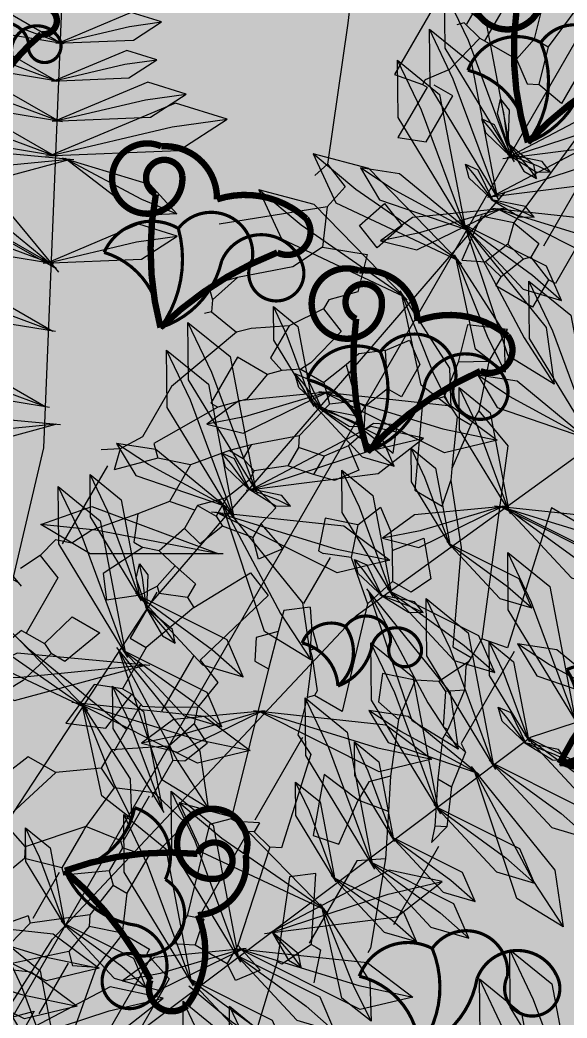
# Model space of a CAD drawing. Header units: metres. Extents: x 97 to 197, y 104 to 205.
# Drawn here: x 143.2014 to 143.2307, y 146.6186 to 146.6722 of the extents above; entities that cross this region are included whole.
import ezdxf

# ---------------------------------------------------------------- set-up
doc = ezdxf.new("R2010")
doc.units = ezdxf.units.M
doc.layers.get('0').update_dxf_attribs({"plot": 0})
doc.layers.add('00-AUX2', color=30, linetype='Continuous', plot=False)
for name, color, linetype in [('18-HATCH', 1, 'Continuous'), ('5-PISO', 1, 'Continuous'), ('6-VEGETAÇÃO', 104, 'Continuous')]:
    doc.layers.add(name, color=color, linetype=linetype)

# ---------------------------------------------------------------- blocks, each defined once
blk = doc.blocks.new('arb-alz-72')
at = {"color": 94, "linetype": 'Continuous'}
for points in [[(-0.2722, 1.8654), (-0.2425, 1.8522), (-0.2425, 1.7661)], [(-0.2888, 1.8456), (-0.2888, 1.6669), (-0.2524, 1.6735)], [(-0.1333, 1.8522), (-0.1399, 1.7926)], [(-0.1597, 1.7926), (-0.173, 1.8389), (-0.2127, 1.8257), (-0.2127, 1.7595)], [(-0.0903, 1.8389), (-0.0903, 1.7396), (-0.1266, 1.7463)], [(-0.0406, 1.8191), (-0.0671, 1.5808)], [(-0.1597, 1.7926), (-0.1664, 1.7595)], [(-0.1597, 1.7926), (-0.1399, 1.7926)], [(-0.1399, 1.7926), (-0.1266, 1.7463)], [(0.0124, 1.7926), (-0.0208, 1.7661), (-0.0208, 1.5742)], [(-0.2458, 1.7661), (-0.2524, 1.7595)], [(-0.2193, 1.7595), (-0.2326, 1.7065), (-0.2524, 1.6801), (-0.2524, 1.6735)], [(-0.2458, 1.7661), (-0.2193, 1.7595)], [(-0.2193, 1.7595), (-0.2127, 1.7595)], [(-0.2127, 1.7595), (-0.1664, 1.7595)], [(-0.1664, 1.7595), (-0.1399, 1.7396), (-0.1266, 1.7463)], [(-0.4245, 1.7529), (-0.3914, 1.7396), (-0.3716, 1.6933), (-0.3053, 1.5279)], [(-0.2524, 1.6735), (-0.2458, 1.6735)], [(-0.2458, 1.6735), (-0.2458, 1.6007), (-0.2127, 1.6139), (-0.2127, 1.6801), (-0.2392, 1.6801)], [(0.0156, 1.6205), (0.0156, 1.5411), (0.0057, 1.5411)], [(-0.0671, 1.5808), (-0.1068, 1.5676), (-0.1001, 1.508), (-0.0737, 1.5212)], [(-0.0671, 1.5808), (-0.0605, 1.5543)], [(-0.0671, 1.5808), (-0.0274, 1.5742)], [(-0.0274, 1.5742), (-0.0274, 1.5543)], [(-0.0605, 1.5543), (-0.0737, 1.5212)], [(-0.0605, 1.5543), (-0.034, 1.5477)], [(-0.034, 1.5477), (-0.0473, 1.5146)], [(-0.0274, 1.5543), (-0.034, 1.5477)], [(-0.0274, 1.5543), (0.0057, 1.5411)], [(0.0057, 1.5411), (0.0057, 1.5014), (-0.0473, 1.5014), (-0.0473, 1.5146)], [(-0.3053, 1.5279), (-0.312, 1.508)], [(-0.3053, 1.5279), (-0.2722, 1.5146), (-0.2789, 1.4816)], [(-0.2193, 1.5212), (-0.1862, 1.508), (-0.1995, 1.4683), (-0.2326, 1.4816), (-0.2193, 1.5212)], [(-0.0737, 1.5212), (-0.0473, 1.5146)], [(-0.2789, 1.4816), (-0.3848, 1.3955)], [(-0.2789, 1.4816), (-0.259, 1.4352)], [(-0.0075, 1.4153), (-0.0075, 1.4617), (-0.0539, 1.4418), (-0.0406, 1.3955)], [(-0.259, 1.4352), (-0.2061, 1.4551), (-0.1929, 1.4087), (-0.2193, 1.3822), (-0.2193, 1.369)], [(-0.259, 1.4352), (-0.2789, 1.3955), (-0.3318, 1.3492)], [(-0.0075, 1.4153), (-0.0406, 1.3955)], [(-0.0075, 1.4153), (0.0124, 1.3558)], [(-0.1266, 1.3624), (-0.1068, 1.3888), (-0.0803, 1.369), (-0.0803, 1.3227), (-0.1001, 1.3227)], [(-0.0406, 1.3955), (-0.034, 1.3492)], [(-0.2193, 1.369), (-0.2458, 1.3293)], [(-0.2193, 1.369), (-0.1862, 1.3558), (-0.1995, 1.3028), (-0.2061, 1.2896)], [(-0.1266, 1.3624), (-0.1531, 1.3425), (-0.1597, 1.3227)], [(-0.1266, 1.3624), (-0.1001, 1.3227)], [(-0.3318, 1.3492), (-0.3583, 1.3227), (-0.3451, 1.3095)], [(-0.3318, 1.3492), (-0.3451, 1.3095)], [(-0.034, 1.3492), (-0.0539, 1.3293), (-0.0075, 1.23), (0.0322, 1.23), (0.0256, 1.2631)], [(-0.034, 1.3492), (-0.0075, 1.3359)], [(0.0124, 1.3558), (0.0653, 1.3359), (0.1579, 1.1109)], [(0.0124, 1.3558), (0.0124, 1.3359)], [(-0.0075, 1.3359), (0.019, 1.2764)], [(-0.0075, 1.3359), (0.0124, 1.3359)], [(0.0124, 1.3359), (0.019, 1.2764)], [(-0.2458, 1.3293), (-0.2855, 1.3028), (-0.2987, 1.2896)], [(-0.2458, 1.3293), (-0.2458, 1.283), (-0.2259, 1.2764)], [(-0.1597, 1.3227), (-0.173, 1.2896)], [(-0.1597, 1.3227), (-0.1266, 1.2896)], [(-0.1001, 1.3227), (-0.1134, 1.2896)], [(-0.3451, 1.3095), (-0.3385, 1.2962)], [(-0.3385, 1.2962), (-0.3451, 1.2896)], [(-0.3385, 1.2962), (-0.2987, 1.2896)], [(0.1911, 1.2962), (0.1513, 1.2962), (0.1911, 1.1175)], [(-0.2987, 1.2896), (-0.3351, 1.1903), (-0.3351, 1.1175), (-0.3517, 1.091)], [(-0.2061, 1.2896), (-0.2259, 1.2764)], [(-0.2061, 1.2896), (-0.173, 1.2896)], [(-0.173, 1.2896), (-0.1531, 1.2697)], [(-0.1266, 1.2896), (-0.1531, 1.2697)], [(-0.1266, 1.2896), (-0.1134, 1.2896)], [(-0.1134, 1.2896), (-0.1001, 1.2631)], [(-0.1001, 1.2631), (-0.0539, 1.2565), (-0.0671, 1.2896), (-0.0936, 1.2764), (-0.1001, 1.2631)], [(-0.2259, 1.2764), (-0.2392, 1.2631)], [(0.019, 1.2764), (0.0256, 1.2631)], [(-0.2392, 1.2631), (-0.2822, 1.2631), (-0.2822, 1.1969), (-0.2722, 1.1969)], [(-0.2392, 1.2631), (-0.2458, 1.2234), (-0.2722, 1.1969)], [(-0.1531, 1.2697), (-0.1664, 1.2168)], [(-0.1001, 1.2631), (-0.1001, 1.2565)], [(0.0256, 1.2631), (0.0785, 1.1969), (0.1315, 1.0844), (0.1579, 1.0844)], [(-0.1001, 1.2565), (-0.1068, 1.2366)], [(-0.1068, 1.2366), (-0.1266, 1.2101)], [(-0.1068, 1.2366), (-0.0803, 1.2168), (-0.1001, 1.1903), (-0.1266, 1.1837)], [(-0.1664, 1.2168), (-0.2127, 1.1771)], [(-0.1664, 1.2168), (-0.1597, 1.2035)], [(-0.1266, 1.2101), (-0.1597, 1.2035)], [(-0.1266, 1.2101), (-0.1266, 1.1837)], [(-0.2722, 1.1969), (-0.3186, 1.1175), (-0.3053, 1.1043)], [(-0.1597, 1.2035), (-0.1597, 1.1771)], [(-0.0473, 1.1572), (-0.034, 1.1903), (-0.0075, 1.1705), (0.0057, 1.1506)], [(-0.2127, 1.1771), (-0.2326, 1.1572)], [(-0.2127, 1.1771), (-0.2127, 1.1572)], [(-0.1597, 1.1771), (-0.1929, 1.1506)], [(-0.1266, 1.1837), (-0.1597, 1.1771)], [(0.0057, 1.1506), (0.0322, 1.1837), (0.0653, 1.144), (0.0521, 1.1175), (0.0256, 1.1175)], [(-0.2326, 1.1572), (-0.2656, 1.1175)], [(-0.2326, 1.1572), (-0.2127, 1.1572)], [(-0.2127, 1.1572), (-0.1929, 1.1506)], [(-0.1929, 1.1506), (-0.1929, 1.1374)], [(-0.0473, 1.1572), (-0.0869, 1.144), (-0.0737, 1.1043), (-0.0671, 1.1043)], [(-0.0473, 1.1572), (-0.034, 1.1175)], [(0.0057, 1.1506), (0.0256, 1.1175)], [(-0.1929, 1.1374), (-0.2061, 1.1043)], [(-0.1929, 1.1374), (-0.1465, 1.1241), (-0.1531, 1.0976)], [(-0.2656, 1.1175), (-0.3053, 1.1043)], [(-0.2656, 1.1175), (-0.2656, 1.0645)], [(-0.034, 1.1175), (-0.0671, 1.1043)], [(-0.034, 1.1175), (0.0124, 1.0778)], [(0.0256, 1.1175), (0.0124, 1.0778)], [(0.1911, 1.1175), (0.1579, 1.1109)], [(0.1579, 1.1109), (0.1579, 1.0844)], [(0.2009, 1.1175), (0.2009, 0.9852), (0.2109, 0.9785)], [(-0.3053, 1.1043), (-0.3451, 1.0645)], [(-0.2061, 1.1043), (-0.2326, 1.0778)], [(-0.2061, 1.1043), (-0.2061, 1.0778)], [(-0.1531, 1.0976), (-0.1531, 1.0778)], [(-0.1531, 1.0976), (-0.1134, 1.0844), (-0.1333, 1.0579), (-0.1531, 1.0778)], [(-0.0571, 1.1043), (-0.0571, 1.0381)], [(-0.3517, 1.091), (-0.3716, 1.0778)], [(-0.3517, 1.091), (-0.3451, 1.0645)], [(0.1579, 1.0844), (0.1579, 1.0778)], [(-0.2326, 1.0778), (-0.2326, 1.0712)], [(-0.2326, 1.0778), (-0.2061, 1.0778)], [(-0.2061, 1.0778), (-0.1929, 1.0712)], [(-0.1531, 1.0778), (-0.1929, 1.0712)], [(0.0124, 1.0778), (0.0521, 0.9454), (0.0124, 0.9454)], [(0.1579, 1.0778), (0.1381, 1.0381)], [(0.1579, 1.0778), (0.1579, 1.0712)], [(-0.355, 1.0645), (-0.355, 0.952)], [(-0.2656, 1.0645), (-0.2921, 1.0315)], [(-0.2326, 1.0712), (-0.2656, 1.0645)], [(-0.1929, 1.0712), (-0.2061, 1.0381), (-0.2326, 1.0447)], [(-0.2326, 1.0712), (-0.2326, 1.0645)], [(-0.2326, 1.0645), (-0.2326, 1.0447)], [(0.1579, 1.0712), (0.1712, 1.0447)], [(-0.2326, 1.0447), (-0.2458, 1.005)], [(-0.173, 0.9653), (-0.1333, 1.0381), (-0.1001, 1.0248), (-0.1333, 0.9123)], [(-0.0473, 1.0381), (-0.0737, 1.0182), (-0.0671, 0.9918)], [(-0.0473, 1.0381), (-0.034, 1.0182)], [(0.1381, 1.0381), (0.1116, 1.0248)], [(0.1381, 1.0381), (0.1513, 1.0315)], [(0.1712, 1.0447), (0.1513, 1.0315)], [(0.1712, 1.0447), (0.1778, 0.9918)], [(-0.2921, 1.0315), (-0.3318, 0.9852), (-0.3451, 0.9587), (-0.3649, 0.952)], [(-0.2921, 1.0315), (-0.2789, 0.9984), (-0.2656, 0.9984)], [(0.1116, 1.0248), (0.0719, 1.0116), (0.0852, 0.9785), (0.1182, 0.9719)], [(0.1116, 1.0248), (0.1182, 0.9719)], [(0.1513, 1.0315), (0.1712, 0.9918), (0.1778, 0.9918)], [(-0.034, 1.0182), (-0.0208, 0.9918)], [(-0.034, 1.0182), (-0.0141, 0.9984), (-0.0208, 0.9918)], [(-0.2656, 0.9984), (-0.2921, 0.9454), (-0.2722, 0.9189), (-0.2392, 0.9454), (-0.2259, 0.9653)], [(-0.2458, 1.005), (-0.2656, 0.9984)], [(-0.2458, 1.005), (-0.2193, 0.9984)], [(-0.2193, 0.9984), (-0.2259, 0.9653)], [(-0.2193, 0.9984), (-0.1862, 0.9918), (-0.1862, 0.9719)], [(-0.0671, 0.9918), (-0.0869, 0.9719), (-0.0737, 0.9454), (-0.0539, 0.9454)], [(-0.0671, 0.9918), (-0.0539, 0.9454)], [(-0.0208, 0.9918), (-0.0141, 0.9852)], [(-0.0141, 0.9852), (0.0057, 0.9388)], [(-0.0141, 0.9852), (0.0124, 0.952), (0.0124, 0.9454)], [(0.1778, 0.9918), (0.1778, 0.9852)], [(0.1778, 0.9852), (0.2109, 0.9785)], [(0.1778, 0.9852), (0.1778, 0.9785)], [(0.1778, 0.9785), (0.1977, 0.9322)], [(0.2109, 0.9785), (0.2175, 0.9322)], [(-0.2259, 0.9653), (-0.2193, 0.9587)], [(-0.1862, 0.9719), (-0.2193, 0.9587)], [(-0.173, 0.9653), (-0.1995, 0.8924)], [(-0.1862, 0.9719), (-0.173, 0.9653)], [(0.1182, 0.9719), (0.1447, 0.9057)], [(-0.3649, 0.952), (-0.3716, 0.9256)], [(-0.2226, 0.9587), (-0.2226, 0.8924), (-0.1995, 0.8924)], [(-0.0539, 0.9454), (-0.0009, 0.7601)], [(0.0124, 0.9454), (0.0057, 0.9388)], [(0.0057, 0.9388), (0.019, 0.8924)], [(-0.3716, 0.9256), (-0.3848, 0.8991)], [(-0.3716, 0.9256), (-0.3385, 0.9123), (-0.3385, 0.8329)], [(0.1977, 0.9322), (0.2242, 0.8792)], [(0.1977, 0.9322), (0.2175, 0.9322)], [(0.2175, 0.9322), (0.2374, 0.8858)], [(-0.1432, 0.9123), (-0.1432, 0.8329)], [(-0.1333, 0.9123), (-0.1001, 0.8991), (-0.1068, 0.8594)], [(0.1447, 0.9057), (0.1248, 0.8858), (0.1248, 0.8594)], [(0.1447, 0.9057), (0.1646, 0.866)], [(-0.1995, 0.8924), (-0.1995, 0.8329)], [(0.019, 0.8924), (0.0454, 0.8792), (0.0719, 0.7601), (0.0587, 0.7535)], [(0.0256, 0.8924), (0.0256, 0.7733)], [(0.2374, 0.8858), (0.2242, 0.8792)], [(0.2374, 0.8858), (0.2308, 0.8594)], [(-0.312, 0.8329), (-0.2987, 0.8792), (-0.259, 0.8792), (-0.2789, 0.8263), (-0.2987, 0.8263)], [(0.2242, 0.8792), (0.2308, 0.8594)], [(0.1248, 0.8594), (0.0719, 0.866), (0.0984, 0.7932), (0.1315, 0.7998), (0.1248, 0.8594)], [(0.1646, 0.866), (0.1248, 0.8594)], [(0.1646, 0.866), (0.1911, 0.8131)], [(-0.1068, 0.8594), (-0.1531, 0.8329)], [(-0.1068, 0.8594), (-0.1001, 0.8395)], [(0.2407, 0.8594), (0.2407, 0.7468)], [(-0.1001, 0.8395), (-0.1134, 0.7998)], [(-0.1001, 0.8395), (-0.0737, 0.8263), (-0.0869, 0.7932), (-0.1001, 0.7866)], [(-0.3451, 0.8329), (-0.3649, 0.78)], [(-0.3451, 0.8329), (-0.312, 0.8329)], [(-0.2987, 0.8263), (-0.312, 0.78), (-0.3451, 0.7204)], [(-0.312, 0.8329), (-0.2987, 0.8263)], [(-0.1995, 0.8329), (-0.2326, 0.8197), (-0.2392, 0.7601), (-0.1929, 0.78), (-0.1862, 0.8329)], [(-0.1995, 0.8329), (-0.1929, 0.8329)], [(-0.1929, 0.8329), (-0.1862, 0.8329)], [(-0.1862, 0.8329), (-0.1664, 0.8263)], [(-0.1697, 0.8263), (-0.1697, 0.7601)], [(-0.1531, 0.8329), (-0.1664, 0.8263)], [(0.1911, 0.8131), (0.1613, 0.7932), (0.1613, 0.6741)], [(0.1911, 0.8131), (0.2308, 0.7071), (0.2308, 0.7005)], [(-0.1134, 0.7998), (-0.173, 0.7601)], [(-0.1134, 0.7998), (-0.1001, 0.7866)], [(-0.1001, 0.7866), (-0.1001, 0.7402)], [(0.0322, 0.7733), (0.0057, 0.7601)], [(0.0322, 0.7733), (0.0322, 0.7601)], [(-0.173, 0.7601), (-0.173, 0.7336)], [(-0.0009, 0.7601), (-0.0208, 0.7402), (0.0124, 0.6277)], [(-0.0009, 0.7601), (0.0057, 0.7601)], [(0.0057, 0.7601), (0.019, 0.7535)], [(0.0322, 0.7601), (0.019, 0.7535)], [(0.0256, 0.7535), (0.0256, 0.6344)], [(0.0322, 0.7601), (0.0587, 0.7535)], [(0.0587, 0.7535), (0.0852, 0.6277)], [(0.1646, 0.6741), (0.1248, 0.7535), (0.0984, 0.7336), (0.1381, 0.6344)], [(-0.1001, 0.7402), (-0.1465, 0.7204)], [(-0.1001, 0.7402), (-0.1001, 0.7336)], [(-0.1001, 0.7402), (-0.0473, 0.727), (-0.0605, 0.6741), (-0.0671, 0.6675)], [(-0.173, 0.7336), (-0.2193, 0.7005)], [(-0.173, 0.7336), (-0.1465, 0.7204)], [(-0.1035, 0.7336), (-0.1035, 0.6675)], [(-0.1465, 0.7204), (-0.1531, 0.6608)], [(-0.2193, 0.7005), (-0.259, 0.7005), (-0.2722, 0.6675)], [(-0.2193, 0.7005), (-0.2458, 0.6145)], [(0.1646, 0.6741), (0.1447, 0.6344), (0.1381, 0.6344)], [(0.1646, 0.6741), (0.1712, 0.6741)], [(0.1712, 0.6741), (0.1778, 0.6741)], [(0.1778, 0.6741), (0.1911, 0.6344)], [(-0.1531, 0.6608), (-0.2061, 0.6012)], [(-0.1068, 0.6675), (-0.1531, 0.6608)], [(-0.1531, 0.6608), (-0.1531, 0.6542)], [(-0.1068, 0.6675), (-0.1001, 0.6608)], [(-0.0671, 0.6675), (-0.1001, 0.6608)], [(-0.1001, 0.6608), (-0.1001, 0.6277)], [(-0.0671, 0.6675), (-0.0671, 0.6145)], [(-0.1531, 0.6542), (-0.1531, 0.6012)], [(-0.1001, 0.6277), (-0.1465, 0.5946)], [(-0.1001, 0.6277), (-0.0869, 0.6145)], [(0.0322, 0.6344), (0.0124, 0.6277)], [(0.0124, 0.6277), (0.0124, 0.588), (0.0388, 0.6012)], [(0.0322, 0.6344), (0.0388, 0.6012)], [(0.0852, 0.6277), (0.1248, 0.6145), (0.105, 0.588), (0.0852, 0.6012)], [(0.0852, 0.6277), (0.0852, 0.6012)], [(0.1381, 0.6344), (0.1646, 0.5218)], [(-0.2458, 0.6145), (-0.2061, 0.6012)], [(-0.0869, 0.6145), (-0.0936, 0.5681)], [(-0.0869, 0.6145), (-0.0671, 0.6145)], [(-0.0671, 0.6145), (-0.0473, 0.5681)], [(-0.2061, 0.6012), (-0.1995, 0.588)], [(-0.1531, 0.6012), (-0.1995, 0.588)], [(-0.1531, 0.6012), (-0.1465, 0.5946)], [(0.0388, 0.6012), (0.0852, 0.6012)], [(-0.1995, 0.588), (-0.2193, 0.5351)], [(-0.1531, 0.5946), (-0.1531, 0.5284)], [(-0.0936, 0.5681), (-0.1531, 0.5218)], [(-0.0936, 0.5681), (-0.0869, 0.5549)], [(-0.0473, 0.5681), (-0.0869, 0.5549)], [(-0.0473, 0.5615), (-0.0539, 0.5152)], [(-0.0473, 0.5681), (-0.0075, 0.5681), (-0.0075, 0.5615)], [(-0.0473, 0.5681), (-0.0473, 0.5615)], [(-0.0075, 0.5615), (0.0322, 0.5483), (0.0322, 0.4623)], [(-0.0009, 0.5615), (-0.0009, 0.4556)], [(-0.0869, 0.5549), (-0.0936, 0.5152)], [(-0.1597, 0.5284), (-0.1995, 0.4821)], [(-0.1597, 0.5284), (-0.1531, 0.5218)], [(-0.1531, 0.5218), (-0.1664, 0.4689)], [(-0.0936, 0.5152), (-0.1597, 0.4556)], [(-0.0936, 0.5152), (-0.0803, 0.502)], [(-0.0539, 0.5152), (-0.0803, 0.502)], [(-0.0539, 0.5152), (-0.0141, 0.2968)], [(-0.0869, 0.502), (-0.0869, 0.4292)], [(-0.1597, 0.4556), (-0.1597, 0.3894), (-0.12, 0.4027), (-0.0936, 0.4292)], [(-0.0936, 0.4292), (-0.0936, 0.3762)]]:
    blk.add_lwpolyline(points, dxfattribs=at)
blk = doc.blocks.new('*U112')
at = {"color": 2, "xscale": 0.04295693752754914, "yscale": 0.04295693752754914, "zscale": 0.04295693752754914, "rotation": 270}
blk.add_blockref('arb-alz-72', (-0.120933, 0.001099), dxfattribs=at)
blk = doc.blocks.new('*U113')
at = {"layer": '6-VEGETAÇÃO', "color": 0, "linetype": 'ByBlock', "lineweight": -2, "transparency": 16777216}
blk.add_blockref('*U112', (0.25, 0), dxfattribs=at)
blk = doc.blocks.new('RUELIA ELEV')
h = blk.add_hatch(color=161)
h.paths.add_polyline_path([(0.0121, 2.335, 0.133271), (-0.0209, 2.3245, 0.062871), (0.0337, 2.2451, -0.098502), (0.0612, 2.2172, -0.046302), (0.0874, 2.2957, 0.076565), (0.0804, 2.3302, -0.222628), (0.0927, 2.3749, 0.562713)])
h.paths.add_polyline_path([(0.1133, 2.3459, -0.048544), (0.1123, 2.3526, 0.143835), (0.0927, 2.3749, 0.222628), (0.0804, 2.3302, -0.076565), (0.0874, 2.2957, -0.031551)])
h.paths.add_polyline_path([(0.1339, 2.3773, 0.221385), (0.1549, 2.3901, 0.323693), (0.0927, 2.3749, -0.143835), (0.1123, 2.3526, 0.048544), (0.1133, 2.3459, -0.020944)])
h.paths.add_polyline_path([(0.1653, 2.3844, 0.054431), (0.1549, 2.3901, -0.221385), (0.1339, 2.3773, 0.020944), (0.1133, 2.3459, 1.491887)])
h.paths.add_polyline_path([(-0.0504, 2.2584, -0.222674), (0.0337, 2.2451, -0.062871), (-0.0209, 2.3245, 0.298301)])
h = blk.add_hatch(color=161)
h.paths.add_polyline_path([(-0.4862, 1.5625, 0.298301), (-0.4734, 1.5214, -0.222674), (-0.4306, 1.5485, -0.062871)])
h.paths.add_polyline_path([(-0.4755, 1.5802, 0.133271), (-0.4862, 1.5625, 0.062871), (-0.4306, 1.5485, -0.098502), (-0.4074, 1.5468, -0.009302), (-0.4119, 1.5556, 0.332787)])
h.paths.add_polyline_path([(-0.4552, 1.6296, 0.562713), (-0.4755, 1.5802, -0.332787), (-0.4119, 1.5556, -0.036984), (-0.4265, 1.5922, 0.076565), (-0.4431, 1.6049, -0.222628)])
h.paths.add_polyline_path([(-0.4377, 1.6274, 0.143835), (-0.4552, 1.6296, 0.222628), (-0.4431, 1.6049, -0.076565), (-0.4265, 1.5922, -0.031551), (-0.4346, 1.6248, -0.048544)])
h.paths.add_polyline_path([(-0.4265, 1.6624, 0.054431), (-0.4334, 1.6608, -0.221385), (-0.4377, 1.6468, 0.020944), (-0.4346, 1.6248, 1.491887)])
h.paths.add_polyline_path([(-0.3012, 1.8926, 0.298301), (-0.334, 1.8281, -0.222674), (-0.2506, 1.8105, -0.062871)])
h.paths.add_polyline_path([(-0.2678, 1.9014, -0.227428), (-0.2246, 1.7813, -0.046302), (-0.1945, 1.8585, 0.076565), (-0.1997, 1.8933, -0.222628), (-0.1853, 1.9373, 0.562713)])
h.paths.add_polyline_path([(-0.1853, 1.9373, 0.222628), (-0.1997, 1.8933, -0.076565), (-0.1945, 1.8585, -0.031551), (-0.1662, 1.9073, -0.048544), (-0.1668, 1.914, 0.143835)])
h.paths.add_polyline_path([(-0.1056, 1.9372, 0.064171), (-0.1123, 1.9431, 0.054431), (-0.1224, 1.9493, -0.221385), (-0.144, 1.9376, 0.020944), (-0.1662, 1.9073, 0.442489), (-0.1218, 1.8807), (-0.1015, 1.9316, 0.049782)])
h.paths.add_polyline_path([(-0.6215, 1.9728, 0.298301), (-0.6278, 1.9302, -0.222674), (-0.5775, 1.936, -0.062871)])
h.paths.add_polyline_path([(-0.6042, 1.984, 0.133271), (-0.6215, 1.9728, 0.062871), (-0.5775, 1.936, -0.098502), (-0.5573, 1.9244, 0.249247)])
h.paths.add_polyline_path([(-0.5644, 2.0198, 0.562713), (-0.6042, 1.984, -0.249247), (-0.5573, 1.9244, -0.046302), (-0.5548, 1.9736, 0.076565), (-0.5643, 1.9922, -0.222628)])
h.paths.add_polyline_path([(-0.5644, 2.0198, 0.222628), (-0.5643, 1.9922, -0.076565), (-0.5548, 1.9736, -0.031551), (-0.548, 2.0065, -0.048544), (-0.5497, 2.0101, 0.143835)])
h.paths.add_polyline_path([(-0.5244, 2.0368, 0.054431), (-0.5312, 2.0384, -0.221385), (-0.5412, 2.0277, 0.020944), (-0.548, 2.0065, 1.491887)])
h.paths.add_polyline_path([(-0.2678, 1.9014, 0.133271), (-0.3012, 1.8926, 0.062871), (-0.2506, 1.8105, -0.098502), (-0.2246, 1.7813, 0.227428)])
h.paths.add_polyline_path([(-0.1015, 1.9316), (-0.1218, 1.8807, 0.482899)])
h = blk.add_hatch(color=165)
h.paths.add_polyline_path([(-0.4334, 1.6608, 0.323693), (-0.4552, 1.6296, -0.143835), (-0.4377, 1.6274, 0.048544), (-0.4346, 1.6248, -0.020944), (-0.4377, 1.6468, 0.221385)])
h.paths.add_polyline_path([(-0.5644, 2.0198, -0.143835), (-0.5497, 2.0101, 0.048544), (-0.548, 2.0065, -0.020944), (-0.5412, 2.0277, 0.221385), (-0.5312, 2.0384, 0.323693)])
h.paths.add_polyline_path([(-0.1853, 1.9373, -0.143835), (-0.1668, 1.914, 0.048544), (-0.1662, 1.9073, -0.020944), (-0.144, 1.9376, 0.221385), (-0.1224, 1.9493, 0.323693)])
h = blk.add_hatch(color=161)
h.paths.add_polyline_path([(0.1483, 1.5642, 0.298301), (0.1308, 1.5249, -0.222674), (0.1808, 1.517, -0.062871)])
h.paths.add_polyline_path([(0.1679, 1.5704, 0.133271), (0.1483, 1.5642, 0.062871), (0.1808, 1.517, -0.098502), (0.1972, 1.5004, -0.009302), (0.1996, 1.51, 0.332787)])
h.paths.add_polyline_path([(0.2159, 1.5942, 0.562713), (0.1679, 1.5704, -0.332787), (0.1996, 1.51, -0.036984), (0.2127, 1.5471, 0.076565), (0.2086, 1.5676, -0.222628)])
h.paths.add_polyline_path([(0.2275, 1.5809, 0.143835), (0.2159, 1.5942, 0.222628), (0.2086, 1.5676, -0.076565), (0.2127, 1.5471, -0.031551), (0.2281, 1.577, -0.048544)])
h.paths.add_polyline_path([(0.259, 1.5999, 0.054431), (0.2528, 1.6032, -0.221385), (0.2403, 1.5956, 0.020944), (0.2281, 1.577, 1.491887)])
h.paths.add_polyline_path([(0.5051, 1.6902, 0.298301), (0.4379, 1.6633, -0.222674), (0.4889, 1.5952, -0.062871)])
h.paths.add_polyline_path([(0.536, 1.6748, -0.227428), (0.4892, 1.556, -0.046302), (0.5627, 1.5942, 0.076565), (0.5818, 1.6238, -0.222628), (0.6217, 1.6473, 0.562713)])
h.paths.add_polyline_path([(0.6217, 1.6473, 0.222628), (0.5818, 1.6238, -0.076565), (0.5627, 1.5942, -0.031551), (0.6162, 1.6121, -0.048544), (0.6202, 1.6176, 0.143835)])
h.paths.add_polyline_path([(0.6815, 1.5946, 0.064171), (0.6804, 1.6035, 0.054431), (0.6768, 1.6148, -0.221385), (0.6529, 1.6203, 0.020944), (0.6162, 1.6121, 0.442489), (0.632, 1.5628), (0.6808, 1.5877, 0.049782)])
h.paths.add_polyline_path([(0.3173, 1.9617, 0.298301), (0.2845, 1.9339, -0.222674), (0.3261, 1.9051, -0.062871)])
h.paths.add_polyline_path([(0.3377, 1.9588, 0.133271), (0.3173, 1.9617, 0.062871), (0.3261, 1.9051, -0.098502), (0.3337, 1.8831, 0.249247)])
h.paths.add_polyline_path([(0.3912, 1.9595, 0.562713), (0.3377, 1.9588, -0.249247), (0.3337, 1.8831, -0.046302), (0.3679, 1.9184, 0.076565), (0.3731, 1.9387, -0.222628)])
h.paths.add_polyline_path([(0.3912, 1.9595, 0.222628), (0.3731, 1.9387, -0.076565), (0.3679, 1.9184, -0.031551), (0.3947, 1.9386, -0.048544), (0.3959, 1.9425, 0.143835)])
h.paths.add_polyline_path([(0.4325, 1.9458, 0.054431), (0.4284, 1.9515, -0.221385), (0.4139, 1.9501, 0.020944), (0.3947, 1.9386, 1.491887)])
h.paths.add_polyline_path([(0.536, 1.6748, 0.133271), (0.5051, 1.6902, 0.062871), (0.4889, 1.5952, -0.098502), (0.4892, 1.556, 0.227428)])
h.paths.add_polyline_path([(0.6808, 1.5877), (0.632, 1.5628, 0.482899)])
h = blk.add_hatch(color=165)
h.paths.add_polyline_path([(0.2528, 1.6032, 0.323693), (0.2159, 1.5942, -0.143835), (0.2275, 1.5809, 0.048544), (0.2281, 1.577, -0.020944), (0.2403, 1.5956, 0.221385)])
h.paths.add_polyline_path([(0.3912, 1.9595, -0.143835), (0.3959, 1.9425, 0.048544), (0.3947, 1.9386, -0.020944), (0.4139, 1.9501, 0.221385), (0.4284, 1.9515, 0.323693)])
h.paths.add_polyline_path([(0.6217, 1.6473, -0.143835), (0.6202, 1.6176, 0.048544), (0.6162, 1.6121, -0.020944), (0.6529, 1.6203, 0.221385), (0.6768, 1.6148, 0.323693)])
h = blk.add_hatch(color=161)
h.paths.add_polyline_path([(0.032, 1.8939, 0.133271), (-0.001, 1.8834, 0.062871), (0.0537, 1.804, -0.098502), (0.0812, 1.7761, -0.046302), (0.1073, 1.8547, 0.076565), (0.1004, 1.8892, -0.222628), (0.1126, 1.9339, 0.562713)])
h.paths.add_polyline_path([(0.1332, 1.9049, -0.048544), (0.1322, 1.9116, 0.143835), (0.1126, 1.9339, 0.222628), (0.1004, 1.8892, -0.076565), (0.1073, 1.8547, -0.031551)])
h.paths.add_polyline_path([(0.1538, 1.9362, 0.221385), (0.1748, 1.949, 0.323693), (0.1126, 1.9339, -0.143835), (0.1322, 1.9116, 0.048544), (0.1332, 1.9049, -0.020944)])
h.paths.add_polyline_path([(0.1852, 1.9434, 0.054431), (0.1748, 1.949, -0.221385), (0.1538, 1.9362, 0.020944), (0.1332, 1.9049, 1.491887)])
h.paths.add_polyline_path([(-0.0305, 1.8173, -0.222674), (0.0537, 1.804, -0.062871), (-0.001, 1.8834, 0.298301)])
h = blk.add_hatch(color=161)
h.paths.add_polyline_path([(0.4669, 1.2721, 0.133271), (0.4339, 1.2616, 0.062871), (0.4885, 1.1822, -0.098502), (0.516, 1.1543, -0.046302), (0.5422, 1.2328, 0.076565), (0.5352, 1.2673, -0.222628), (0.5475, 1.312, 0.562713)])
h.paths.add_polyline_path([(0.5681, 1.283, -0.048544), (0.567, 1.2897, 0.143835), (0.5475, 1.312, 0.222628), (0.5352, 1.2673, -0.076565), (0.5422, 1.2328, -0.031551)])
h.paths.add_polyline_path([(0.5887, 1.3144, 0.221385), (0.6097, 1.3272, 0.323693), (0.5475, 1.312, -0.143835), (0.567, 1.2897, 0.048544), (0.5681, 1.283, -0.020944)])
h.paths.add_polyline_path([(0.6201, 1.3215, 0.054431), (0.6097, 1.3272, -0.221385), (0.5887, 1.3144, 0.020944), (0.5681, 1.283, 1.491887)])
h.paths.add_polyline_path([(0.4044, 1.1955, -0.222674), (0.4885, 1.1822, -0.062871), (0.4339, 1.2616, 0.298301)])
h = blk.add_hatch(color=161)
h.paths.add_polyline_path([(0.1304, 1.1789, 0.133271), (0.1186, 1.2114, 0.062871), (0.0415, 1.1535, -0.098502), (0.0148, 1.1248, -0.046302), (0.0944, 1.102, 0.076565), (0.1286, 1.1104, -0.222628), (0.1737, 1.1, 0.562713)])
h.paths.add_polyline_path([(0.1456, 1.0782, -0.048544), (0.1523, 1.0795, 0.143835), (0.1737, 1.1, 0.222628), (0.1286, 1.1104, -0.076565), (0.0944, 1.102, -0.031551)])
h.paths.add_polyline_path([(0.1778, 1.059, 0.221385), (0.1915, 1.0386, 0.323693), (0.1737, 1.1, -0.143835), (0.1523, 1.0795, 0.048544), (0.1456, 1.0782, -0.020944)])
h.paths.add_polyline_path([(0.1863, 1.0279, 0.054431), (0.1915, 1.0386, -0.221385), (0.1778, 1.059, 0.020944), (0.1456, 1.0782, 1.491887)])
h.paths.add_polyline_path([(0.0513, 1.2381, -0.222674), (0.0415, 1.1535, -0.062871), (0.1186, 1.2114, 0.298301)])
at = {"color": 173, "const_width": 0.00809}
for points in [[(0.0612, 2.2172, -0.099073), (0.1339, 2.3773, 0.782116), (0.1413, 2.4333, 0.26941), (0.0332, 2.3925, -0.191901), (0.0332, 2.3925, 0.43887), (-0.0626, 2.4107, 3.632082), (-0.0201, 2.394, 1.641178), (-0.0354, 2.3559, 0.111161)], [(-0.5573, 1.9244, -0.099073), (-0.5412, 2.0277, 0.782116), (-0.5459, 2.061, 0.26941), (-0.6013, 2.0204, -0.191901), (-0.6013, 2.0204, 0.43887), (-0.6591, 2.0155, 3.632082), (-0.6321, 2.0127, 1.641178), (-0.6348, 1.9885, 0.111161)], [(-0.2246, 1.7813, -0.099073), (-0.144, 1.9376, 0.782116), (-0.1338, 1.9932, 0.26941), (-0.2438, 1.9578, -0.191901), (-0.2438, 1.9578, 0.43887), (-0.3386, 1.9807, 3.632082), (-0.297, 1.962, 1.641178), (-0.3141, 1.9247, 0.111161)], [(0.0812, 1.7761, -0.099073), (0.1538, 1.9362, 0.782116), (0.1612, 1.9922, 0.26941), (0.0532, 1.9514, -0.191901), (0.0532, 1.9514, 0.43887), (-0.0427, 1.9696, 3.632082), (-0.0002, 1.953, 1.641178), (-0.0155, 1.9149, 0.111161)], [(0.4892, 1.556, -0.099073), (0.6529, 1.6203, 0.782116), (0.6972, 1.6553, 0.26941), (0.5913, 1.7013, -0.191901), (0.5913, 1.7013, 0.43887), (0.5351, 1.7811, 3.632082), (0.554, 1.7396, 1.641178), (0.5166, 1.7229, 0.111161)], [(0.0148, 1.1248, -0.099073), (0.1778, 1.059, 0.782116), (0.2341, 1.0539, 0.26941), (0.1888, 1.1602, -0.191901), (0.1888, 1.1602, 0.43887), (0.2029, 1.2567, 3.632082), (0.1881, 1.2136, 1.641178), (0.1494, 1.2272, 0.111161)]]:
    blk.add_lwpolyline(points, format="xyb", close=True, dxfattribs=at)
at = {"color": 193, "const_width": 0.00404}
for points in [[(0.0612, 2.2172, 0.265527), (0.0804, 2.3302, -0.664471), (0.1653, 2.3844, -1.660702), (0.1123, 2.3526, 0.76877), (0.0121, 2.335, 0.44944), (-0.0504, 2.2584, -0.328379)], [(-0.5573, 1.9244, 0.265527), (-0.5643, 1.9922, -0.664471), (-0.5244, 2.0368, -1.660702), (-0.5497, 2.0101, 0.76877), (-0.6042, 1.984, 0.44944), (-0.6278, 1.9302, -0.328379)], [(-0.2246, 1.7813, 0.265527), (-0.1997, 1.8933, -0.664471), (-0.1123, 1.9431, -1.660702), (-0.1668, 1.914, 0.76877), (-0.2678, 1.9014, 0.44944), (-0.334, 1.8281, -0.328379)], [(0.0812, 1.7761, 0.265527), (0.1004, 1.8892, -0.664471), (0.1852, 1.9434, -1.660702), (0.1322, 1.9116, 0.76877), (0.032, 1.8939, 0.44944), (-0.0305, 1.8173, -0.328379)], [(0.4892, 1.556, 0.265527), (0.5818, 1.6238, -0.664471), (0.6804, 1.6035, -1.660702), (0.6202, 1.6176, 0.76877), (0.536, 1.6748, 0.44944), (0.4379, 1.6633, -0.328379)], [(0.1972, 1.5004, 0.265527), (0.2086, 1.5676, -0.664471), (0.259, 1.5999, -1.660702), (0.2275, 1.5809, 0.76877), (0.1679, 1.5704, 0.44944), (0.1308, 1.5249, -0.328379)], [(0.516, 1.1543, 0.265527), (0.5352, 1.2673, -0.664471), (0.6201, 1.3215, -1.660702), (0.567, 1.2897, 0.76877), (0.4669, 1.2721, 0.44944), (0.4044, 1.1955, -0.328379)], [(0.0148, 1.1248, 0.265527), (0.1286, 1.1104, -0.664471), (0.1863, 1.0279, -1.660702), (0.1523, 1.0795, 0.76877), (0.1304, 1.1789, 0.44944), (0.0513, 1.2381, -0.328379)]]:
    blk.add_lwpolyline(points, format="xyb", close=True, dxfattribs=at)
at = {"color": 76}
for points in [[(0.0438, 2.1836), (0.1781, 2.2856), (0.2055, 2.353), (0.1401, 2.3322), (0.0484, 2.1871), (0.1541, 2.3051), (0.2055, 2.353)], [(0.0586, 2.1874), (-0.0893, 2.2683), (-0.1264, 2.331), (-0.0586, 2.3201), (0.0535, 2.1902)], [(0.0535, 2.1902), (-0.0685, 2.2912), (-0.1264, 2.331)], [(0.0515, 2.1317), (0.1859, 2.2337), (0.2132, 2.3012), (0.1478, 2.2804), (0.0562, 2.1352), (0.1619, 2.2533), (0.2132, 2.3012)], [(0.0664, 2.1355), (-0.0816, 2.2165), (-0.1186, 2.2792), (-0.0509, 2.2683), (0.0612, 2.1383)], [(0.0612, 2.1383), (-0.0608, 2.2394), (-0.1186, 2.2792)], [(0.0416, 2.2015), (0.0096, 2.2297), (0.004, 2.2472), (0.0201, 2.2408), (0.0405, 2.2025)], [(0.0405, 2.2025), (0.016, 2.2342), (0.004, 2.2472)], [(0.0512, 2.0813), (-0.0968, 2.1623), (-0.1338, 2.2249), (-0.0661, 2.214), (0.0461, 2.0841)], [(0.0461, 2.0841), (-0.076, 2.1851), (-0.1338, 2.2249)], [(0.0505, 2.1909), (0.009, 2.2009), (-0.0042, 2.2137), (0.013, 2.2156), (0.049, 2.1913)], [(0.049, 2.1913), (0.0125, 2.2079), (-0.0042, 2.2137)], [(0.038, 2.2041), (0.075, 2.1829), (0.0935, 2.1832), (0.0821, 2.1964), (0.0393, 2.2033), (0.0772, 2.1904), (0.0935, 2.1832)], [(0.0461, 2.1915), (0.0887, 2.1901), (0.1048, 2.199), (0.0887, 2.2053), (0.0475, 2.1915), (0.0871, 2.1978), (0.1048, 2.199)], [(0.0641, 2.1225), (0.2183, 2.1908), (0.2906, 2.1821), (0.2408, 2.1349), (0.0694, 2.1248)], [(0.0694, 2.1248), (0.2238, 2.1603), (0.2906, 2.1821)], [(0.061, 2.1309), (0.0195, 2.1409), (0.0064, 2.1538), (0.0236, 2.1556), (0.0596, 2.1313)], [(0.0596, 2.1313), (0.0231, 2.1479), (0.0064, 2.1538)], [(-0.0022, -0.0067), (-0.1071, 0.6574), (-0.0605, 1.4729), (0.0678, 2.1486), (0.0678, 2.1486)], [(0.0566, 2.1315), (0.0993, 2.1301), (0.1154, 2.139), (0.0993, 2.1453), (0.0581, 2.1315), (0.0977, 2.1378), (0.1154, 2.139)], [(0.0771, 2.1296), (-0.0178, 2.0619), (-0.0381, 2.0158), (0.0075, 2.0288), (0.0738, 2.1272), (-0.0017, 2.0479), (-0.0381, 2.0158)], [(-0.0022, 0.005), (0.0445, 1.0418), (0.1727, 1.5894), (0.4176, 2.1369)], [(-0.5196, 2.0271), (-0.4364, 2.0796), (-0.4172, 2.1173), (-0.4562, 2.1086), (-0.5167, 2.0289)], [(-0.5167, 2.0289), (-0.4494, 2.0921), (-0.4172, 2.1173)], [(-0.0029, 0.0049), (-0.1141, 1.0369), (-0.2763, 1.5753), (-0.5548, 2.1066)], [(0.0553, 2.0823), (-0.0597, 2.1015), (-0.1066, 2.0833), (-0.0651, 2.0602), (0.0513, 2.0829), (-0.0582, 2.0801), (-0.1066, 2.0833)], [(0.0655, 2.0419), (-0.0969, 2.0876), (-0.1672, 2.0687), (-0.1112, 2.0291), (0.0599, 2.0435)], [(0.0376, 2.0873), (0.1491, 2.0531), (0.198, 2.065), (0.1599, 2.0933), (0.0415, 2.0861), (0.1504, 2.0744), (0.198, 2.065)], [(0.0411, 2.0865), (0.1984, 2.0257), (0.2434, 1.9685), (0.1748, 1.9703), (0.0465, 2.0844)], [(0.0465, 2.0844), (0.1808, 2.0003), (0.2434, 1.9685)], [(-0.5005, 1.9827), (-0.4174, 2.0352), (-0.3981, 2.0729), (-0.4371, 2.0642), (-0.4976, 1.9845)], [(-0.4976, 1.9845), (-0.4303, 2.0477), (-0.3981, 2.0729)], [(0.0599, 2.0435), (-0.098, 2.0566), (-0.1672, 2.0687)], [(0.3352, 1.9221), (0.1872, 2.003), (0.1502, 2.0657), (0.2179, 2.0548), (0.33, 1.9249)], [(0.33, 1.9249), (0.208, 2.0259), (0.1502, 2.0657)], [(-0.4742, 1.9393), (-0.3688, 2.0058), (-0.3444, 2.0536), (-0.3939, 2.0425), (-0.4705, 1.9416)], [(-0.4705, 1.9416), (-0.3852, 2.0217), (-0.3444, 2.0536)], [(-0.4592, 1.8973), (-0.3165, 1.9873), (-0.2835, 2.0521), (-0.3504, 2.0371), (-0.4542, 1.9004)], [(-0.4542, 1.9004), (-0.3388, 2.0088), (-0.2835, 2.0521)], [(0.0516, 2.0471), (0.1552, 1.9936), (0.1818, 1.9509), (0.1348, 1.9573), (0.0552, 2.0452), (0.1412, 1.9774), (0.1818, 1.9509)], [(-0.5104, 2.0316), (-0.6024, 1.997), (-0.6442, 2.0044), (-0.6136, 2.0302), (-0.5136, 2.0304), (-0.6046, 2.0149), (-0.6442, 2.0044)], [(0.0285, 1.9681), (-0.1339, 2.0137), (-0.2041, 1.9948), (-0.1481, 1.9552), (0.0229, 1.9696)], [(-0.0172, -0.008), (0.0794, 0.7156), (0.4409, 1.5661), (0.8489, 2.0204)], [(-0.4914, 1.9872), (-0.5834, 1.9526), (-0.6251, 1.96), (-0.5946, 1.9858), (-0.4945, 1.986), (-0.5856, 1.9705), (-0.6251, 1.96)], [(0.0229, 1.9696), (-0.135, 1.9828), (-0.2041, 1.9948)], [(0.0146, 1.9732), (0.1183, 1.9197), (0.1449, 1.877), (0.0979, 1.8834), (0.0182, 1.9714), (0.1042, 1.9036), (0.1449, 1.877)], [(0.3156, 1.929), (0.2006, 1.9482), (0.1537, 1.93), (0.1952, 1.9069), (0.3116, 1.9297), (0.2021, 1.9269), (0.1537, 1.93)], [(-0.4626, 1.945), (-0.5791, 1.9011), (-0.632, 1.9105), (-0.5933, 1.9432), (-0.4666, 1.9435), (-0.5819, 1.9238), (-0.632, 1.9105)], [(-0.4401, 1.9054), (-0.3265, 1.9318), (-0.2785, 1.9165), (-0.3185, 1.8909), (-0.4362, 1.9063), (-0.3267, 1.9103), (-0.2785, 1.9165)], [(-0.4261, 1.9105), (-0.5794, 1.84), (-0.6207, 1.7801), (-0.5524, 1.7862), (-0.4314, 1.908)], [(-0.4314, 1.908), (-0.5602, 1.8158), (-0.6207, 1.7801)], [(-0.446, 1.9041), (-0.5551, 1.863), (-0.6047, 1.8718), (-0.5685, 1.9024), (-0.4498, 1.9027), (-0.5577, 1.8842), (-0.6047, 1.8718)], [(0.2776, 1.7987), (0.1683, 1.8584), (0.1409, 1.9047), (0.191, 1.8967), (0.2738, 1.8007)], [(0.2738, 1.8007), (0.1837, 1.8753), (0.1409, 1.9047)], [(-0.394, 1.7777), (-0.2886, 1.8442), (-0.2642, 1.8921), (-0.3137, 1.8809), (-0.3903, 1.78)], [(-0.3903, 1.78), (-0.3051, 1.8601), (-0.2642, 1.8921)], [(-0.0062, 1.7921), (-0.0924, 1.8393), (-0.114, 1.8758), (-0.0745, 1.8695), (-0.0092, 1.7938)], [(-0.0092, 1.7938), (-0.0803, 1.8527), (-0.114, 1.8758)], [(-0.0103, 1.8113), (0.1439, 1.8795), (0.2162, 1.8709), (0.1664, 1.8237), (-0.005, 1.8136)], [(-0.005, 1.8136), (0.1494, 1.8491), (0.2162, 1.8709)], [(0.2547, 1.7973), (0.4089, 1.8656), (0.4812, 1.8569), (0.4313, 1.8097), (0.26, 1.7997)], [(0.26, 1.7997), (0.4144, 1.8351), (0.4812, 1.8569)], [(-0.371, 1.7778), (-0.5292, 1.8363), (-0.6008, 1.8231), (-0.5481, 1.7791), (-0.3765, 1.7798)], [(-0.3765, 1.7798), (-0.5328, 1.8056), (-0.6008, 1.8231)], [(-0.0275, 1.657), (0.1068, 1.759), (0.1342, 1.8265), (0.0688, 1.8057), (-0.0228, 1.6605), (0.0828, 1.7786), (0.1342, 1.8265)], [(0.0027, 1.8184), (-0.0922, 1.7506), (-0.1125, 1.7046), (-0.0669, 1.7176), (-0.0006, 1.816), (-0.076, 1.7366), (-0.1125, 1.7046)], [(0.0067, 1.7934), (-0.0348, 1.8034), (-0.048, 1.8162), (-0.0308, 1.818), (0.0052, 1.7937)], [(0.0052, 1.7937), (-0.0313, 1.8103), (-0.048, 1.8162)], [(0.2656, 1.8037), (0.3847, 1.7671), (0.4369, 1.7798), (0.3963, 1.8101), (0.2698, 1.8024), (0.3861, 1.7899), (0.4369, 1.7798)], [(-0.0127, 1.6608), (-0.1606, 1.7418), (-0.1977, 1.8044), (-0.1299, 1.7936), (-0.0178, 1.6636)], [(-0.0178, 1.6636), (-0.1398, 1.7647), (-0.1977, 1.8044)], [(-0.0156, 1.7961), (0.0784, 1.7673), (0.1196, 1.7773), (0.0875, 1.8011), (-0.0124, 1.7951), (0.0795, 1.7853), (0.1196, 1.7773)], [(0.0023, 1.794), (0.0449, 1.7926), (0.061, 1.8014), (0.0449, 1.8078), (0.0037, 1.7939), (0.0433, 1.8002), (0.061, 1.8014)], [(0.2345, 1.7239), (0.1483, 1.7711), (0.1267, 1.8076), (0.1662, 1.8013), (0.2315, 1.7255)], [(0.2315, 1.7255), (0.1604, 1.7844), (0.1267, 1.8076)], [(0.2677, 1.8044), (0.1727, 1.7367), (0.1525, 1.6907), (0.1981, 1.7037), (0.2644, 1.8021), (0.1889, 1.7227), (0.1525, 1.6907)], [(-0.3824, 1.7835), (-0.4989, 1.7395), (-0.5519, 1.7489), (-0.5132, 1.7817), (-0.3864, 1.7819), (-0.5017, 1.7622), (-0.5519, 1.7489)], [(-0.0185, 1.6168), (-0.1665, 1.6978), (-0.2036, 1.7604), (-0.1358, 1.7495), (-0.0237, 1.6196)], [(-0.0237, 1.6196), (-0.1457, 1.7206), (-0.2036, 1.7604)], [(0.4839, 1.6108), (0.3359, 1.6918), (0.2989, 1.7545), (0.3667, 1.7436), (0.4788, 1.6136)], [(0.4788, 1.6136), (0.3568, 1.7147), (0.2989, 1.7545)], [(0.2013, 1.6335), (0.092, 1.6933), (0.0647, 1.7395), (0.1147, 1.7315), (0.1975, 1.6355)], [(0.1975, 1.6355), (0.1074, 1.7102), (0.0647, 1.7395)], [(0.2251, 1.7279), (0.3191, 1.699), (0.3603, 1.709), (0.3282, 1.7329), (0.2283, 1.7269), (0.3201, 1.717), (0.3603, 1.709)], [(-0.3372, 1.7103), (-0.4292, 1.6756), (-0.4709, 1.6831), (-0.4404, 1.7089), (-0.3404, 1.7091), (-0.4314, 1.6935), (-0.4709, 1.6831)], [(-0.0234, 1.6596), (-0.0649, 1.6696), (-0.0781, 1.6825), (-0.0608, 1.6843), (-0.0248, 1.66)], [(-0.0248, 1.66), (-0.0613, 1.6766), (-0.0781, 1.6825)], [(-0.0521, 1.6115), (0.1021, 1.6798), (0.1744, 1.6711), (0.1245, 1.6239), (-0.0468, 1.6139)], [(-0.0468, 1.6139), (0.1076, 1.6493), (0.1744, 1.6711)], [(-0.0278, 1.6602), (0.0149, 1.6588), (0.031, 1.6677), (0.0148, 1.674), (-0.0263, 1.6602), (0.0133, 1.6665), (0.031, 1.6677)], [(0.5295, 1.6596), (0.4144, 1.6788), (0.3675, 1.6606), (0.409, 1.6375), (0.5255, 1.6603), (0.416, 1.6575), (0.3675, 1.6606)], [(-0.0374, 1.6255), (-0.1524, 1.6447), (-0.1993, 1.6265), (-0.1578, 1.6035), (-0.0414, 1.6262), (-0.1509, 1.6234), (-0.1993, 1.6265)], [(0.1897, 1.6269), (0.1482, 1.6368), (0.135, 1.6497), (0.1523, 1.6515), (0.1882, 1.6272)], [(0.1882, 1.6272), (0.1518, 1.6438), (0.135, 1.6497)], [(0.1893, 1.6385), (0.3084, 1.6019), (0.3606, 1.6146), (0.32, 1.6449), (0.1935, 1.6372), (0.3098, 1.6248), (0.3606, 1.6146)], [(0.4235, 1.5087), (0.2755, 1.5896), (0.2385, 1.6523), (0.3063, 1.6414), (0.4184, 1.5115)], [(0.4184, 1.5115), (0.2964, 1.6125), (0.2385, 1.6523)], [(0.443, 1.5607), (0.3567, 1.6079), (0.3351, 1.6444), (0.3746, 1.6381), (0.44, 1.5623)], [(0.44, 1.5623), (0.3689, 1.6212), (0.3351, 1.6444)], [(0.1853, 1.6275), (0.2279, 1.626), (0.2441, 1.6349), (0.2279, 1.6413), (0.1868, 1.6274), (0.2263, 1.6337), (0.2441, 1.6349)], [(-0.2959, 1.6234), (-0.4125, 1.5794), (-0.4654, 1.5888), (-0.4267, 1.6216), (-0.3, 1.6218), (-0.4153, 1.6021), (-0.4654, 1.5888)], [(-0.0516, 1.6297), (0.1057, 1.569), (0.1507, 1.5118), (0.0821, 1.5136), (-0.0462, 1.6276)], [(-0.0462, 1.6276), (0.0881, 1.5436), (0.1507, 1.5118)], [(0.1669, 1.6251), (0.3242, 1.5644), (0.3692, 1.5071), (0.3006, 1.509), (0.1723, 1.623)], [(0.1723, 1.623), (0.3066, 1.5389), (0.3692, 1.5071)], [(-0.2726, 1.6114), (-0.4259, 1.5409), (-0.4673, 1.481), (-0.3989, 1.4871), (-0.278, 1.6089)], [(-0.278, 1.6089), (-0.4067, 1.5166), (-0.4673, 1.481)], [(-0.0123, 1.5727), (-0.1583, 1.4884), (-0.2311, 1.4893), (-0.1866, 1.5415), (-0.0173, 1.5698)], [(-0.0173, 1.5698), (-0.1671, 1.5181), (-0.2311, 1.4893)], [(-0.0721, 1.4694), (-0.1814, 1.5292), (-0.2087, 1.5754), (-0.1587, 1.5674), (-0.0759, 1.4714)], [(-0.0759, 1.4714), (-0.166, 1.5461), (-0.2087, 1.5754)], [(0.391, 1.425), (0.243, 1.506), (0.2059, 1.5687), (0.2737, 1.5578), (0.3858, 1.4278)], [(0.3858, 1.4278), (0.2638, 1.5289), (0.2059, 1.5687)], [(0.441, 1.5559), (0.3995, 1.5659), (0.3863, 1.5787), (0.4036, 1.5806), (0.4396, 1.5562)], [(0.4396, 1.5562), (0.4031, 1.5728), (0.3863, 1.5787)], [(0.4335, 1.5647), (0.5275, 1.5358), (0.5687, 1.5458), (0.5366, 1.5697), (0.4368, 1.5637), (0.5286, 1.5538), (0.5687, 1.5458)], [(0.4366, 1.5565), (0.4793, 1.5551), (0.4954, 1.5639), (0.4792, 1.5703), (0.4381, 1.5564), (0.4777, 1.5627), (0.4954, 1.5639)], [(-0.0511, 1.3985), (-0.1991, 1.4794), (-0.2361, 1.5421), (-0.1683, 1.5312), (-0.0562, 1.4013)], [(-0.0562, 1.4013), (-0.1782, 1.5023), (-0.2361, 1.5421)], [(0.4099, 1.5147), (0.5214, 1.4804), (0.5703, 1.4923), (0.5322, 1.5206), (0.4138, 1.5135), (0.5227, 1.5018), (0.5703, 1.4923)], [(-0.0604, 1.4628), (-0.0924, 1.491), (-0.098, 1.5085), (-0.0819, 1.5021), (-0.0615, 1.4637)], [(-0.0615, 1.4637), (-0.086, 1.4955), (-0.098, 1.5085)], [(0.4086, 1.4924), (0.2936, 1.5116), (0.2467, 1.4933), (0.2881, 1.4703), (0.4046, 1.493), (0.2951, 1.4902), (0.2467, 1.4933)], [(0.3944, 1.4965), (0.5517, 1.4358), (0.5967, 1.3786), (0.5281, 1.3804), (0.3998, 1.4944)], [(0.3998, 1.4944), (0.5341, 1.4104), (0.5967, 1.3786)], [(-0.0841, 1.4744), (0.035, 1.4378), (0.0872, 1.4505), (0.0466, 1.4808), (-0.0799, 1.4731), (0.0364, 1.4607), (0.0872, 1.4505)], [(0.1199, 1.4199), (0.2742, 1.4882), (0.3464, 1.4795), (0.2966, 1.4323), (0.1253, 1.4223)], [(-0.213, 1.4095), (-0.3712, 1.4681), (-0.4428, 1.4549), (-0.3901, 1.4109), (-0.2185, 1.4115)], [(0.1253, 1.4223), (0.2797, 1.4577), (0.3464, 1.4795)], [(-0.064, 1.4653), (-0.027, 1.4441), (-0.0086, 1.4444), (-0.0199, 1.4576), (-0.0627, 1.4646), (-0.0248, 1.4517), (-0.0086, 1.4444)], [(0.3538, 1.3229), (0.2058, 1.4038), (0.1688, 1.4665), (0.2365, 1.4556), (0.3486, 1.3257)], [(0.3486, 1.3257), (0.2266, 1.4267), (0.1688, 1.4665)], [(0.3584, 1.3657), (0.2722, 1.4129), (0.2506, 1.4494), (0.2901, 1.4431), (0.3554, 1.3673)], [(0.3554, 1.3673), (0.2843, 1.4262), (0.2506, 1.4494)], [(0.3774, 1.4311), (0.4889, 1.3968), (0.5378, 1.4087), (0.4997, 1.437), (0.3812, 1.4299), (0.4902, 1.4182), (0.5378, 1.4087)], [(0.133, 1.427), (0.038, 1.3593), (0.0177, 1.3133), (0.0634, 1.3263), (0.1297, 1.4247), (0.0542, 1.3453), (0.0177, 1.3133)], [(-0.0647, 1.4045), (0.0468, 1.3703), (0.0957, 1.3821), (0.0577, 1.4105), (-0.0608, 1.4033), (0.0481, 1.3916), (0.0957, 1.3821)], [(-0.0221, 1.4036), (-0.1754, 1.3332), (-0.2167, 1.2733), (-0.1484, 1.2794), (-0.0274, 1.4012)], [(-0.0274, 1.4012), (-0.1562, 1.3089), (-0.2167, 1.2733)], [(-0.0702, 1.4021), (0.0872, 1.3414), (0.1321, 1.2842), (0.0635, 1.286), (-0.0648, 1.4)], [(-0.0648, 1.4), (0.0695, 1.316), (0.1321, 1.2842)], [(-0.0847, 1.3142), (0.0696, 1.3825), (0.1418, 1.3739), (0.092, 1.3266), (-0.0793, 1.3166)], [(-0.0793, 1.3166), (0.0751, 1.3521), (0.1418, 1.3739)], [(0.3194, 1.2844), (0.2331, 1.3316), (0.2115, 1.3681), (0.251, 1.3618), (0.3164, 1.2861)], [(0.3164, 1.2861), (0.2453, 1.345), (0.2115, 1.3681)], [(0.349, 1.3697), (0.443, 1.3408), (0.4842, 1.3508), (0.4521, 1.3747), (0.3522, 1.3687), (0.444, 1.3588), (0.4842, 1.3508)], [(-0.0616, 1.3151), (-0.224, 1.3607), (-0.2943, 1.3418), (-0.2383, 1.3022), (-0.0673, 1.3166)], [(-0.0077, 1.3188), (-0.164, 1.3446), (-0.232, 1.3622)], [(0.0867, 1.2515), (-0.0226, 1.3113), (-0.0499, 1.3575), (0.0001, 1.3495), (0.0829, 1.2535)], [(0.0829, 1.2535), (-0.0072, 1.3282), (-0.0499, 1.3575)], [(-0.0673, 1.3166), (-0.2251, 1.3298), (-0.2943, 1.3418)], [(0.2737, 1.1822), (0.408, 1.2842), (0.4354, 1.3517), (0.37, 1.3309), (0.2783, 1.1857), (0.384, 1.3037), (0.4354, 1.3517)], [(0.3402, 1.3289), (0.4517, 1.2946), (0.5006, 1.3065), (0.4625, 1.3348), (0.3441, 1.3277), (0.453, 1.316), (0.5006, 1.3065)], [(-0.0756, 1.3202), (0.0281, 1.2667), (0.0547, 1.224), (0.0077, 1.2304), (-0.072, 1.3184), (0.014, 1.2505), (0.0547, 1.224)], [(0.7378, 1.1761), (0.5898, 1.2571), (0.5528, 1.3198), (0.6206, 1.3089), (0.7327, 1.1789)], [(0.7327, 1.1789), (0.6107, 1.28), (0.5528, 1.3198)], [(0.3298, 1.2448), (0.1674, 1.2905), (0.0971, 1.2716), (0.1531, 1.232), (0.3241, 1.2464)], [(0.3099, 1.2884), (0.4039, 1.2595), (0.4452, 1.2696), (0.4131, 1.2934), (0.3132, 1.2874), (0.405, 1.2776), (0.4452, 1.2696)], [(0.2658, 1.1357), (0.1178, 1.2167), (0.0808, 1.2793), (0.1486, 1.2685), (0.2607, 1.1385)], [(0.2607, 1.1385), (0.1387, 1.2396), (0.0808, 1.2793)], [(0.3241, 1.2464), (0.1663, 1.2595), (0.0971, 1.2716)], [(0.7231, 1.125), (0.5751, 1.206), (0.5381, 1.2686), (0.6058, 1.2577), (0.7179, 1.1278)], [(0.7179, 1.1278), (0.5959, 1.2288), (0.5381, 1.2686)], [(0.3159, 1.25), (0.4195, 1.1965), (0.4461, 1.1538), (0.3991, 1.1602), (0.3194, 1.2482), (0.4054, 1.1803), (0.4461, 1.1538)], [(0.2286, 1.08), (0.0807, 1.1609), (0.0436, 1.2236), (0.1114, 1.2127), (0.2235, 1.0828)], [(0.2235, 1.0828), (0.1015, 1.1838), (0.0436, 1.2236)], [(0.25, 1.147), (0.4043, 1.2153), (0.4765, 1.2066), (0.4267, 1.1594), (0.2554, 1.1494)], [(0.2554, 1.1494), (0.4098, 1.1848), (0.4765, 1.2066)], [(0.2797, 1.1892), (0.3167, 1.168), (0.3351, 1.1683), (0.3238, 1.1815), (0.2809, 1.1885), (0.3189, 1.1756), (0.3351, 1.1683)], [(0.263, 1.1541), (0.1681, 1.0864), (0.1478, 1.0404), (0.1934, 1.0534), (0.2598, 1.1518), (0.1843, 1.0724), (0.1478, 1.0404)], [(0.0521, 1.0631), (-0.0341, 1.1103), (-0.0557, 1.1468), (-0.0162, 1.1405), (0.0491, 1.0647)], [(0.0491, 1.0647), (-0.022, 1.1236), (-0.0557, 1.1468)], [(0.2523, 1.1417), (0.3638, 1.1075), (0.4127, 1.1194), (0.3746, 1.1477), (0.2561, 1.1405), (0.365, 1.1289), (0.4127, 1.1194)], [(0.2151, 1.086), (0.3266, 1.0518), (0.3755, 1.0636), (0.3374, 1.092), (0.2189, 1.0848), (0.3278, 1.0731), (0.3755, 1.0636)], [(0.4508, 1.0512), (0.293, 1.0644), (0.2238, 1.0764)], [(0.4176, 0.9743), (0.3083, 1.0341), (0.281, 1.0804), (0.331, 1.0723), (0.4138, 0.9764)], [(0.4138, 0.9764), (0.3237, 1.051), (0.281, 1.0804)], [(0.0427, 1.0671), (0.1367, 1.0382), (0.1779, 1.0482), (0.1458, 1.0721), (0.0459, 1.0661), (0.1377, 1.0562), (0.1779, 1.0482)], [(0.412, 0.9128), (0.264, 0.9938), (0.227, 1.0565), (0.2948, 1.0456), (0.4069, 0.9156)], [(0.4069, 0.9156), (0.2849, 1.0167), (0.227, 1.0565)], [(-0.1126, 0.9798), (0.0417, 1.0481), (0.1139, 1.0394), (0.0641, 0.9922), (-0.1072, 0.9822)], [(-0.1072, 0.9822), (0.0472, 1.0176), (0.1139, 1.0394)], [(0.0415, 0.8774), (0.1759, 0.9794), (0.2032, 1.0469), (0.1378, 1.0261), (0.0462, 0.881), (0.1519, 0.999), (0.2032, 1.0469)], [(0.1682, 0.8663), (0.0202, 0.9473), (-0.0168, 1.0099), (0.051, 0.9991), (0.1631, 0.8691)], [(0.1631, 0.8691), (0.0411, 0.9702), (-0.0168, 1.0099)], [(-0.1126, 0.9241), (0.0417, 0.9924), (0.1139, 0.9837), (0.0641, 0.9365), (-0.1072, 0.9264)], [(-0.1072, 0.9264), (0.0472, 0.9619), (0.1139, 0.9837)]]:
    blk.add_lwpolyline(points, dxfattribs=at)
at = {"color": 193, "const_width": 0.00404}
for points in [[(0.0121, 2.335, -0.266633), (0.0612, 2.2172, 0.824731)], [(-0.2678, 1.9014, -0.227428), (-0.2246, 1.7813, 7748.329086)], [(0.032, 1.8939, -0.266633), (0.0812, 1.7761, 0.824731)], [(0.536, 1.6748, -0.227428), (0.4892, 1.556, 7748.329086)], [(0.1679, 1.5704, -0.381936), (0.1972, 1.5004, 0.006636)], [(0.4669, 1.2721, -0.266633), (0.516, 1.1543, 0.824731)]]:
    blk.add_lwpolyline(points, format="xyb", dxfattribs=at)
blk = doc.blocks.new('*U110')
at = {"layer": '6-VEGETAÇÃO', "color": 2, "xscale": 0.04233117684507909, "yscale": 0.04233117684507909, "zscale": 0.04233117684507909, "rotation": 270}
blk.add_blockref('RUELIA ELEV', (-0.049101, 0.00083), dxfattribs=at)
blk = doc.blocks.new('*U111')
at = {"layer": '00-AUX2', "color": 0, "linetype": 'ByBlock', "lineweight": -2, "transparency": 16777216}
blk.add_blockref('*U110', (0.25, 0), dxfattribs=at)

msp = doc.modelspace()

# ---------------------------------------------------------------- hatches: boundary and pattern name
at = {"layer": '18-HATCH', "true_color": 0xadddf7, "transparency": 33554508}
h = msp.add_hatch(color=141, dxfattribs=at)
h.dxf.hatch_style = 1
h.paths.add_polyline_path([(153.948126, 139.859731), (153.589495, 139.652675), (153.103075, 140.139096), (150.598989, 138.693361), (151.874661, 133.932486), (151.516031, 133.72543), (149.999691, 136.351808), (146.968603, 134.601808), (147.392955, 133.866808), (147.306352, 133.816808), (148.926961, 131.009832), (157.174478, 135.771538), (147.164469, 153.109384), (138.916951, 148.347677), (140.666754, 145.31693), (140.753357, 145.36693), (140.936866, 145.049082), (145.537127, 147.705044), (144.439051, 148.80312), (144.797681, 149.010175)])

# ---------------------------------------------------------------- linework, layer by layer
at = {"layer": '5-PISO'}
msp.add_line((142.973692, 146.225044), (144.453692, 148.788479), dxfattribs=at)

# ---------------------------------------------------------------- block references
at = {"layer": '00-AUX2', "rotation": 59.9999999999968}
msp.add_blockref('*U111', (143.079724, 146.411216, -0.022137), dxfattribs=at)
at = {"layer": '6-VEGETAÇÃO', "rotation": 59.9999999999968}
msp.add_blockref('*U113', (143.132838, 146.488705, -0.022137), dxfattribs=at)

doc.saveas('drawing.dxf')
